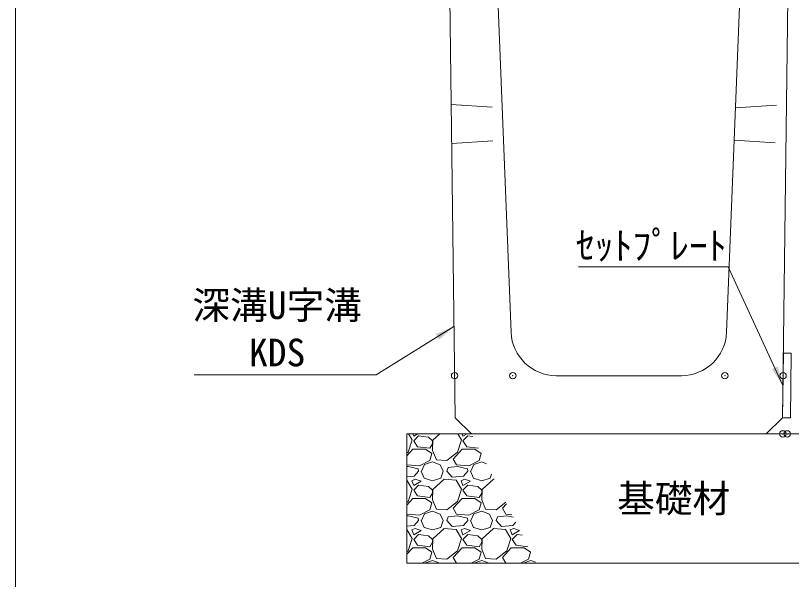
# Model space of a CAD drawing. Units: millimetres at full size; details may follow other scales. Extents: x 172874 to 217143, y 854931 to 903297.
# Drawn here: x 176474 to 177674, y 859656 to 860528 of the extents above; entities that cross this region are included whole.
import ezdxf
from ezdxf.enums import TextEntityAlignment as Align

# ---------------------------------------------------------------- set-up
doc = ezdxf.new("R2010")
doc.units = ezdxf.units.MM
doc.header["$LTSCALE"] = 20
doc.header["$PDMODE"] = 32
doc.header["$PDSIZE"] = 10
doc.linetypes.add('USER2', pattern=[4.7625, 3.175, -1.5875])
for name, color, linetype, lineweight in [('セットプレート', 3, 'Continuous', 13), ('図枠', 5, 'Continuous', 13), ('基礎材', 7, 'Continuous', 15), ('寸法線', 7, 'Continuous', 13), ('引出線', 4, 'Continuous', 13), ('本体', 2, 'Continuous', 13), ('補助線', 8, 'Continuous', 13), ('ﾊｯﾁﾝｸﾞ', 7, 'Continuous', 5)]:
    doc.layers.add(name, color=color, linetype=linetype, lineweight=lineweight)
doc.styles.add('ＭＳ ゴシック', font='')
doc.styles.get('ＭＳ ゴシック').set_extended_font_data('MS Gothic')

# ---------------------------------------------------------------- blocks, each defined once
blk = doc.blocks.new('filled_arrow')
at = {"color": 0, "linetype": 'Continuous', "lineweight": -2}
blk.add_solid([(7.5, 1.25), (0, 0), (7.5, -1.25)], dxfattribs=at)

msp = doc.modelspace()

# ---------------------------------------------------------------- linework, layer by layer
at = {"layer": 'セットプレート'}
msp.add_lwpolyline([(177660.4, 859906.42), (177672.4, 859906.27), (177673.63, 860006.26), (177661.63, 860006.41)], close=True, dxfattribs=at)
at = {"layer": '図枠'}
msp.add_line((176474.21, 874031.02), (176474.21, 854931.02), dxfattribs=at)
at = {"layer": '基礎材'}
for p, q in [((177079.31, 859881.42), (177904.7, 859881.42)), ((177079.31, 859881.42), (177079.31, 859681.42)), ((177079.31, 859681.42), (177904.7, 859681.42))]:
    msp.add_line(p, q, dxfattribs=at)
at = {"layer": '引出線'}
for points in [[(177661.02, 859956.41), (177576.18, 860139.88), (177344.82, 860139.88)], [(177152.27, 860047.24), (177032.06, 859972.95), (176750.53, 859972.95)]]:
    msp.add_lwpolyline(points, dxfattribs=at)
at = {"layer": '本体'}
for p, q in [((177207.2, 860871.42), (177240.51, 860038.62)), ((177607.2, 860871.42), (177573.89, 860038.62)), ((177144.7, 860661.42), (177154, 859906.42)), ((177669.7, 860661.42), (177660.4, 859906.42)), ((177310.46, 859971.42), (177503.95, 859971.42)), ((177154, 859906.42), (177179.31, 859881.42)), ((177635.09, 859881.42), (177660.4, 859906.42)), ((177179.31, 859881.42), (177635.09, 859881.42))]:
    msp.add_line(p, q, dxfattribs=at)
at = {"layer": '本体', "linetype": 'USER2'}
for p, q in [((177148.04, 860390.42), (177226.64, 860385.42)), ((177587.76, 860385.42), (177666.36, 860390.42)), ((177148.78, 860330.42), (177228.64, 860335.42)), ((177585.76, 860335.42), (177665.62, 860330.42))]:
    msp.add_line(p, q, dxfattribs=at)
at = {"layer": '本体'}
for centre, start, end in [((177310.46, 860041.42), 182.29061, 270), ((177503.95, 860041.42), 270, 357.70939)]:
    msp.add_arc(centre, 70, start, end, dxfattribs=at)
at = {"layer": '補助線'}
for p in [(177153.2, 859971.42), (177243.2, 859971.42), (177571.2, 859971.42), (177661.2, 859971.42), (177660.7, 859881.42), (177667.7, 859881.42), (177667.7, 859881.42)]:
    msp.add_point(p, dxfattribs=at)
at = {"layer": 'ﾊｯﾁﾝｸﾞ'}
for p, q in [((177087.71, 859872.34), (177082.16, 859881.42)), ((177088.5, 859881.42), (177089.99, 859877.67)), ((177089.99, 859877.67), (177096.24, 859881.42)), ((177097.61, 859878.44), (177089.99, 859870.82)), ((177112.85, 859876.15), (177097.61, 859878.44)), ((177118.95, 859870.82), (177112.85, 859876.15)), ((177130.49, 859881.42), (177119.71, 859871.58)), ((177163.91, 859872.34), (177158.36, 859881.42)), ((177164.7, 859881.42), (177166.19, 859877.67)), ((177166.19, 859877.67), (177172.44, 859881.42)), ((177173.81, 859878.44), (177166.19, 859870.82)), ((177181.37, 859877.3), (177173.81, 859878.44)), ((177081.61, 859853.29), (177087.71, 859872.34)), ((177089.99, 859870.82), (177096.09, 859861.67)), ((177115.14, 859859.39), (177118.95, 859866.24)), ((177119.71, 859871.58), (177118.95, 859855.58)), ((177118.95, 859866.24), (177118.95, 859870.82)), ((177157.81, 859853.29), (177163.91, 859872.34)), ((177166.19, 859870.82), (177172.29, 859861.67)), ((177079.31, 859847.68), (177088.47, 859857.86)), ((177079.31, 859851.51), (177081.61, 859853.29)), ((177088.47, 859857.86), (177108.28, 859857.86)), ((177096.09, 859861.67), (177115.14, 859859.39)), ((177108.28, 859857.86), (177118.19, 859851)), ((177118.95, 859855.58), (177125.05, 859841.1)), ((177141.05, 859840.34), (177157.81, 859853.29)), ((177150.95, 859842.62), (177164.67, 859857.86)), ((177164.67, 859857.86), (177184.48, 859857.86)), ((177172.29, 859861.67), (177190.26, 859859.52)), ((177184.48, 859857.86), (177194.39, 859851)), ((177115.14, 859840.34), (177099.14, 859831.95)), ((177118.19, 859851), (177115.14, 859840.34)), ((177125.05, 859841.1), (177141.05, 859840.34)), ((177156.29, 859833.48), (177150.95, 859842.62)), ((177191.34, 859840.34), (177175.34, 859831.95)), ((177194.39, 859851), (177191.34, 859840.34)), ((177080.09, 859833.48), (177079.31, 859834.81)), ((177081.61, 859831.19), (177079.31, 859830.95)), ((177099.14, 859831.95), (177080.09, 859833.48)), ((177096.85, 859827.38), (177081.61, 859831.19)), ((177102.19, 859823.57), (177106.76, 859834.24)), ((177106.76, 859834.24), (177118.95, 859838.05)), ((177118.95, 859838.05), (177131.14, 859833.48)), ((177131.14, 859833.48), (177135.71, 859823.57)), ((177141.05, 859823.57), (177143.33, 859829.67)), ((177157.81, 859831.19), (177143.33, 859829.67)), ((177175.34, 859831.95), (177156.29, 859833.48)), ((177173.05, 859827.38), (177157.81, 859831.19)), ((177178.39, 859823.57), (177182.96, 859834.24)), ((177182.96, 859834.24), (177195.15, 859838.05)), ((177195.15, 859838.05), (177202.34, 859835.35)), ((177090.76, 859815.95), (177079.31, 859814.96)), ((177097.61, 859823.57), (177090.76, 859815.95)), ((177097.61, 859823.57), (177096.85, 859827.38)), ((177101.42, 859823.57), (177106, 859812.9)), ((177131.9, 859812.9), (177135.71, 859823.57)), ((177149.43, 859814.43), (177141.05, 859823.57)), ((177166.96, 859815.95), (177149.43, 859814.43)), ((177173.81, 859823.57), (177166.96, 859815.95)), ((177173.81, 859823.57), (177173.05, 859827.38)), ((177177.62, 859823.57), (177182.2, 859812.9)), ((177208.1, 859812.9), (177210.38, 859819.28)), ((177079.33, 859809.86), (177079.31, 859809.86)), ((177087.71, 859796.14), (177079.33, 859809.86)), ((177092.28, 859811.38), (177086.95, 859809.09)), ((177086.95, 859809.09), (177089.99, 859801.47)), ((177089.99, 859801.47), (177101.42, 859808.33)), ((177101.42, 859808.33), (177092.28, 859811.38)), ((177106, 859812.9), (177118.95, 859809.09)), ((177118.95, 859809.09), (177131.9, 859812.9)), ((177137.24, 859811.38), (177119.71, 859795.38)), ((177155.53, 859809.86), (177137.24, 859811.38)), ((177163.91, 859796.14), (177155.53, 859809.86)), ((177168.48, 859811.38), (177163.15, 859809.09)), ((177163.15, 859809.09), (177166.19, 859801.47)), ((177166.19, 859801.47), (177177.62, 859808.33)), ((177177.62, 859808.33), (177168.48, 859811.38)), ((177182.2, 859812.9), (177195.15, 859809.09)), ((177195.15, 859809.09), (177208.1, 859812.9)), ((177213.44, 859811.38), (177195.91, 859795.38)), ((177214.37, 859811.3), (177213.44, 859811.38)), ((177081.61, 859777.09), (177087.71, 859796.14)), ((177097.61, 859802.24), (177089.99, 859794.62)), ((177089.99, 859794.62), (177096.09, 859785.47)), ((177112.85, 859799.95), (177097.61, 859802.24)), ((177118.95, 859794.62), (177112.85, 859799.95)), ((177119.71, 859795.38), (177118.95, 859779.38)), ((177118.95, 859790.04), (177118.95, 859794.62)), ((177157.81, 859777.09), (177163.91, 859796.14)), ((177173.81, 859802.24), (177166.19, 859794.62)), ((177166.19, 859794.62), (177172.29, 859785.47)), ((177189.05, 859799.95), (177173.81, 859802.24)), ((177195.15, 859794.62), (177189.05, 859799.95)), ((177195.91, 859795.38), (177195.15, 859779.38)), ((177195.15, 859790.04), (177195.15, 859794.62)), ((177079.31, 859771.48), (177088.47, 859781.66)), ((177088.47, 859781.66), (177108.28, 859781.66)), ((177096.09, 859785.47), (177115.14, 859783.19)), ((177108.28, 859781.66), (177118.19, 859774.8)), ((177115.14, 859783.19), (177118.95, 859790.04)), ((177150.95, 859766.42), (177164.67, 859781.66)), ((177164.67, 859781.66), (177184.48, 859781.66)), ((177172.29, 859785.47), (177191.34, 859783.19)), ((177184.48, 859781.66), (177194.39, 859774.8)), ((177191.34, 859783.19), (177195.15, 859790.04)), ((177079.31, 859775.31), (177081.61, 859777.09)), ((177118.19, 859774.8), (177115.14, 859764.14)), ((177118.95, 859779.38), (177125.05, 859764.9)), ((177141.05, 859764.14), (177157.81, 859777.09)), ((177194.39, 859774.8), (177191.34, 859764.14)), ((177195.15, 859779.38), (177201.25, 859764.9)), ((177217.25, 859764.14), (177232.18, 859775.68)), ((177227.15, 859766.42), (177233.36, 859773.32)), ((177080.09, 859757.28), (177079.31, 859758.61)), ((177099.14, 859755.75), (177080.09, 859757.28)), ((177115.14, 859764.14), (177099.14, 859755.75)), ((177102.19, 859747.37), (177106.76, 859758.04)), ((177106.76, 859758.04), (177118.95, 859761.85)), ((177118.95, 859761.85), (177131.14, 859757.28)), ((177125.05, 859764.9), (177141.05, 859764.14)), ((177131.14, 859757.28), (177135.71, 859747.37)), ((177156.29, 859757.28), (177150.95, 859766.42)), ((177175.34, 859755.75), (177156.29, 859757.28)), ((177191.34, 859764.14), (177175.34, 859755.75)), ((177178.39, 859747.37), (177182.96, 859758.04)), ((177182.96, 859758.04), (177195.15, 859761.85)), ((177195.15, 859761.85), (177207.34, 859757.28)), ((177201.25, 859764.9), (177217.25, 859764.14)), ((177207.34, 859757.28), (177211.91, 859747.37)), ((177232.49, 859757.28), (177227.15, 859766.42)), ((177241.75, 859756.54), (177232.49, 859757.28)), ((177081.61, 859754.99), (177079.31, 859754.75)), ((177096.85, 859751.18), (177081.61, 859754.99)), ((177097.61, 859747.37), (177090.76, 859739.75)), ((177097.61, 859747.37), (177096.85, 859751.18)), ((177101.42, 859747.37), (177106, 859736.7)), ((177131.9, 859736.7), (177135.71, 859747.37)), ((177141.05, 859747.37), (177143.33, 859753.47)), ((177149.43, 859738.23), (177141.05, 859747.37)), ((177157.81, 859754.99), (177143.33, 859753.47)), ((177173.05, 859751.18), (177157.81, 859754.99)), ((177173.81, 859747.37), (177166.96, 859739.75)), ((177173.81, 859747.37), (177173.05, 859751.18)), ((177177.62, 859747.37), (177182.2, 859736.7)), ((177208.1, 859736.7), (177211.91, 859747.37)), ((177217.25, 859747.37), (177219.53, 859753.47)), ((177225.63, 859738.23), (177217.25, 859747.37)), ((177234.01, 859754.99), (177219.53, 859753.47)), ((177243.74, 859752.56), (177234.01, 859754.99)), ((177247.65, 859744.74), (177243.16, 859739.75)), ((177090.76, 859739.75), (177079.31, 859738.76)), ((177079.33, 859733.66), (177079.31, 859733.66)), ((177087.71, 859719.94), (177079.33, 859733.66)), ((177092.28, 859735.18), (177086.95, 859732.89)), ((177086.95, 859732.89), (177089.99, 859725.27)), ((177089.99, 859725.27), (177101.42, 859732.13)), ((177101.42, 859732.13), (177092.28, 859735.18)), ((177106, 859736.7), (177118.95, 859732.89)), ((177118.95, 859732.89), (177131.9, 859736.7)), ((177137.24, 859735.18), (177119.71, 859719.18)), ((177155.53, 859733.66), (177137.24, 859735.18)), ((177166.96, 859739.75), (177149.43, 859738.23)), ((177163.91, 859719.94), (177155.53, 859733.66)), ((177168.48, 859735.18), (177163.15, 859732.89)), ((177163.15, 859732.89), (177166.19, 859725.27)), ((177166.19, 859725.27), (177177.62, 859732.13)), ((177177.62, 859732.13), (177168.48, 859735.18)), ((177182.2, 859736.7), (177195.15, 859732.89)), ((177195.15, 859732.89), (177208.1, 859736.7)), ((177213.44, 859735.18), (177195.91, 859719.18)), ((177231.73, 859733.66), (177213.44, 859735.18)), ((177243.16, 859739.75), (177225.63, 859738.23)), ((177240.11, 859719.94), (177231.73, 859733.66)), ((177244.68, 859735.18), (177239.35, 859732.89)), ((177239.35, 859732.89), (177242.39, 859725.27)), ((177242.39, 859725.27), (177253.82, 859732.13)), ((177253.82, 859732.13), (177244.68, 859735.18)), ((177081.61, 859700.89), (177087.71, 859719.94)), ((177097.61, 859726.04), (177089.99, 859718.42)), ((177112.85, 859723.75), (177097.61, 859726.04)), ((177118.95, 859718.42), (177112.85, 859723.75)), ((177157.81, 859700.89), (177163.91, 859719.94)), ((177173.81, 859726.04), (177166.19, 859718.42)), ((177189.05, 859723.75), (177173.81, 859726.04)), ((177195.15, 859718.42), (177189.05, 859723.75)), ((177234.01, 859700.89), (177240.11, 859719.94)), ((177250.01, 859726.04), (177242.39, 859718.42)), ((177257.57, 859724.9), (177250.01, 859726.04)), ((177089.99, 859718.42), (177096.09, 859709.27)), ((177096.09, 859709.27), (177115.14, 859706.99)), ((177115.14, 859706.99), (177118.95, 859713.84)), ((177119.71, 859719.18), (177118.95, 859703.18)), ((177118.95, 859713.84), (177118.95, 859718.42)), ((177166.19, 859718.42), (177172.29, 859709.27)), ((177172.29, 859709.27), (177191.34, 859706.99)), ((177191.34, 859706.99), (177195.15, 859713.84)), ((177195.91, 859719.18), (177195.15, 859703.18)), ((177195.15, 859713.84), (177195.15, 859718.42)), ((177242.39, 859718.42), (177248.49, 859709.27)), ((177248.49, 859709.27), (177266.46, 859707.12)), ((177079.31, 859695.28), (177088.47, 859705.46)), ((177079.31, 859699.11), (177081.61, 859700.89)), ((177088.47, 859705.46), (177108.28, 859705.46)), ((177108.28, 859705.46), (177118.19, 859698.6)), ((177118.19, 859698.6), (177115.14, 859687.94)), ((177118.95, 859703.18), (177125.05, 859688.7)), ((177141.05, 859687.94), (177157.81, 859700.89)), ((177150.95, 859690.22), (177164.67, 859705.46)), ((177164.67, 859705.46), (177184.48, 859705.46)), ((177184.48, 859705.46), (177194.39, 859698.6)), ((177194.39, 859698.6), (177191.34, 859687.94)), ((177195.15, 859703.18), (177201.25, 859688.7)), ((177217.25, 859687.94), (177234.01, 859700.89)), ((177227.15, 859690.22), (177240.87, 859705.46)), ((177240.87, 859705.46), (177260.68, 859705.46)), ((177260.68, 859705.46), (177270.59, 859698.6)), ((177270.59, 859698.6), (177267.54, 859687.94)), ((177115.14, 859687.94), (177102.7, 859681.42)), ((177106.76, 859681.84), (177118.95, 859685.65)), ((177118.95, 859685.65), (177130.23, 859681.42)), ((177125.05, 859688.7), (177141.05, 859687.94)), ((177156.09, 859681.42), (177150.95, 859690.22)), ((177191.34, 859687.94), (177178.9, 859681.42)), ((177182.96, 859681.84), (177195.15, 859685.65)), ((177195.15, 859685.65), (177206.43, 859681.42)), ((177201.25, 859688.7), (177217.25, 859687.94)), ((177232.29, 859681.42), (177227.15, 859690.22)), ((177267.54, 859687.94), (177255.1, 859681.42)), ((177259.16, 859681.84), (177271.35, 859685.65)), ((177271.35, 859685.65), (177278.54, 859682.95)), ((177079.89, 859681.42), (177079.31, 859682.41)), ((177106.58, 859681.42), (177106.76, 859681.84)), ((177182.78, 859681.42), (177182.96, 859681.84)), ((177258.98, 859681.42), (177259.16, 859681.84))]:
    msp.add_line(p, q, dxfattribs=at)

# ---------------------------------------------------------------- block references
at = {"layer": '引出線', "xscale": 4, "yscale": 4}
for p, rotation in [((177152.27, 860047.24), 211.7), ((177661.02, 859956.41), 114.8)]:
    msp.add_blockref('filled_arrow', p, dxfattribs=dict(at, rotation=rotation))

# ---------------------------------------------------------------- texts
at = {"layer": '寸法線', "style": 'ＭＳ ゴシック'}
msp.add_text('基礎材', height=42.72, dxfattribs=at).set_placement((177492.01, 859781.42), align=Align.MIDDLE_CENTER)
at = {"layer": '引出線', "style": 'ＭＳ ゴシック'}
msp.add_text('ｾｯﾄﾌﾟﾚｰﾄ', height=42.72, dxfattribs=at).set_placement((177573.93, 860193.88), align=Align.TOP_RIGHT)
for s, p in [('深溝U字溝', (176747.68, 860046.19)), ('KDS', (176835.09, 859973.07))]:
    msp.add_text(s, height=42.72, dxfattribs=at).set_placement(p, align=Align.BOTTOM_LEFT)

doc.saveas('drawing.dxf')
